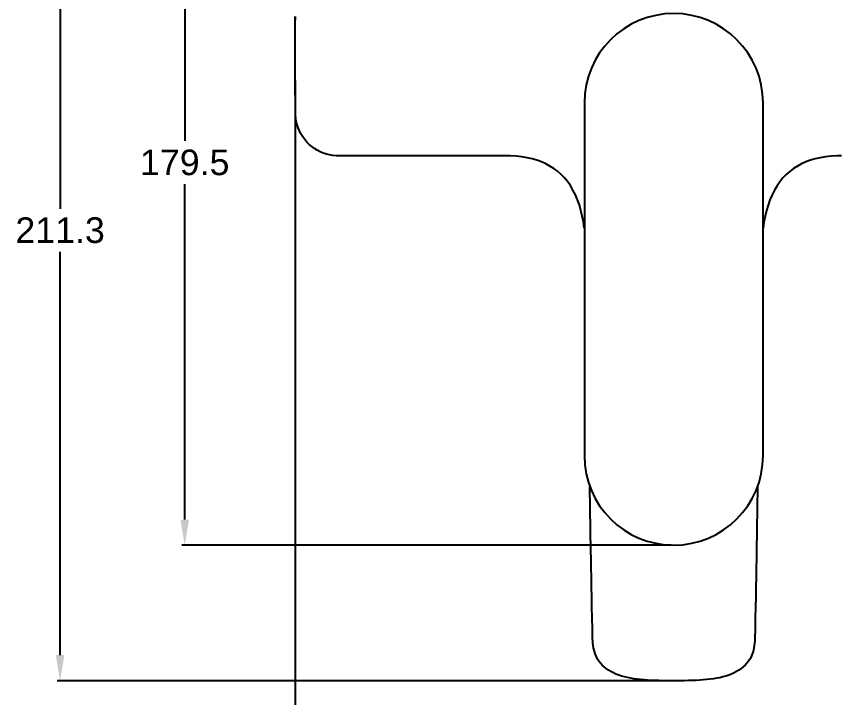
# Model space of a CAD drawing. Header units: millimetres. Extents: x 5859 to 6700, y -2125 to -1530.
# Drawn here: x 5961.9 to 6155.4, y -1982.6 to -1822.9 of the extents above; entities that cross this region are included whole.
import ezdxf

# ---------------------------------------------------------------- set-up
doc = ezdxf.new("R2010")
doc.units = ezdxf.units.MM
doc.layers.add('5', color=2, linetype='Continuous', lineweight=9)
doc.styles.get("Standard").update_dxf_attribs({"font": 'arial.ttf'})
doc.dimstyles.new('A4', dxfattribs={"dimtxt": 4, "dimasz": 3.5, "dimexe": 0.7, "dimexo": 0.625, "dimgap": 0.5, "dimtad": 1, "dimdec": 1, "dimdsep": 46, "dimtxsty": 'Standard', "dimcen": 2.5, "dimclrd": 5, "dimclre": 5, "dimclrt": 7, "dimadec": 3, "dimazin": 2, "dimtfac": 1, "dimtdec": 1, "dimtmove": 0, "dimatfit": 3, "dimfxl": 1.25, "dimarcsym": 0})

# ---------------------------------------------------------------- blocks, each defined once
blk = doc.blocks.new('*D29')
at = {"layer": '5', "color": 3, "lineweight": -2, "transparency": 16777216}
for p, q in [((6013.56, -1767.38), (5971.41, -1767.38)), ((5972.11, -1773.38), (5972.11, -1867.97)), ((5972.11, -1972.7), (5972.11, -1878.11)), ((6116.48, -1978.7), (5971.41, -1978.7))]:
    blk.add_line(p, q, dxfattribs=at)
at = {"layer": '5', "color": 3, "transparency": 16777216}
for points in [[(5971.11, -1773.38), (5973.11, -1773.38), (5972.11, -1767.38)], [(5971.11, -1972.7), (5973.11, -1972.7), (5972.11, -1978.7)]]:
    blk.add_solid(points, dxfattribs=at)
at = {"layer": '5', "color": 4, "transparency": 16777216, "insert": (5972.11, -1873.04), "char_height": 6, "attachment_point": 5}
blk.add_mtext('211.3', dxfattribs=at)
blk = doc.blocks.new('*D30')
at = {"layer": '5', "color": 3, "lineweight": -2, "transparency": 16777216}
for p, q in [((6013.56, -1767.38), (6000.64, -1767.38)), ((6001.34, -1773.38), (6001.34, -1852.07)), ((6001.34, -1940.9), (6001.34, -1862.2)), ((6115.39, -1946.9), (6000.64, -1946.9))]:
    blk.add_line(p, q, dxfattribs=at)
at = {"layer": '5', "color": 3, "transparency": 16777216}
for points in [[(6000.34, -1773.38), (6002.34, -1773.38), (6001.34, -1767.38)], [(6000.34, -1940.9), (6002.34, -1940.9), (6001.34, -1946.9)]]:
    blk.add_solid(points, dxfattribs=at)
at = {"layer": '5', "color": 4, "transparency": 16777216, "insert": (6001.34, -1857.14), "char_height": 6, "attachment_point": 5}
blk.add_mtext('179.5', dxfattribs=at)
blk = doc.blocks.new('*D31')
at = {"layer": '5', "color": 3, "lineweight": -2, "transparency": 16777216}
for p, q in [((6027.25, -1837.91), (6027.25, -2012.34)), ((6204.75, -1842.03), (6204.75, -2012.34)), ((6033.25, -2011.64), (6104.14, -2011.64)), ((6198.75, -2011.64), (6127.87, -2011.64))]:
    blk.add_line(p, q, dxfattribs=at)
at = {"layer": '5', "color": 3, "transparency": 16777216}
for points in [[(6033.25, -2010.64), (6033.25, -2012.64), (6027.25, -2011.64)], [(6198.75, -2010.64), (6198.75, -2012.64), (6204.75, -2011.64)]]:
    blk.add_solid(points, dxfattribs=at)
at = {"layer": '5', "color": 4, "transparency": 16777216, "insert": (6116, -2011.64), "char_height": 6, "attachment_point": 5}
blk.add_mtext('177.5', dxfattribs=at)

msp = doc.modelspace()

# ---------------------------------------------------------------- linework, layer by layer
at = {"color": 7, "linetype": 'Continuous'}
for p, q in [((6027.21, -1822.88), (6027.21, -1822.88)), ((6027.21, -1822.88), (6027.21, -1823.75)), ((6027.31, -1845.58), (6027.29, -1842.75)), ((6095.06, -1843.13), (6095.06, -1925.94)), ((6136.97, -1925.94), (6136.97, -1843.13)), ((6038.32, -1855.55), (6037.24, -1855.54)), ((6039.46, -1855.55), (6038.32, -1855.55)), ((6040.58, -1855.55), (6039.46, -1855.55)), ((6041.82, -1855.56), (6040.58, -1855.55)), ((6096.59, -1948.4), (6096.34, -1933.13)), ((6135.69, -1933.13), (6135.44, -1948.4)), ((6096.98, -1968.86), (6096.98, -1968.75)), ((6135.05, -1968.75), (6135.04, -1968.89))]:
    msp.add_line(p, q, dxfattribs=at)
for points in [[(6027.29, -1842.75), (6027.27, -1839.98), (6027.25, -1837.28), (6027.24, -1834.65), (6027.23, -1832.08), (6027.22, -1829.57), (6027.22, -1827.14), (6027.21, -1824.77), (6027.21, -1822.88)], [(6037.24, -1855.54), (6036.85, -1855.53), (6036.08, -1855.47), (6035.32, -1855.34), (6034.57, -1855.16), (6033.83, -1854.92), (6033.11, -1854.62), (6032.42, -1854.26), (6031.76, -1853.85), (6031.13, -1853.39), (6030.54, -1852.88), (6029.98, -1852.33), (6029.48, -1851.73), (6029.01, -1851.1), (6028.6, -1850.43), (6028.25, -1849.73), (6027.94, -1849.01), (6027.7, -1848.26), (6027.51, -1847.5), (6027.39, -1846.73), (6027.32, -1845.95), (6027.31, -1845.58)], [(6076.67, -1855.56), (6054.91, -1855.56), (6053.3, -1855.56), (6051.67, -1855.56), (6041.82, -1855.56)], [(6095.06, -1872.57), (6095.05, -1872.47), (6094.84, -1871.06), (6094.58, -1869.69), (6094.26, -1868.36), (6093.88, -1867.08), (6093.44, -1865.86), (6092.95, -1864.69), (6092.39, -1863.59), (6091.77, -1862.55), (6091.1, -1861.6), (6090.37, -1860.72), (6089.59, -1859.92), (6088.77, -1859.19), (6087.9, -1858.54), (6086.97, -1857.95), (6086, -1857.44), (6084.98, -1856.99), (6083.91, -1856.6), (6082.79, -1856.27), (6081.61, -1856.01), (6080.37, -1855.8), (6079.06, -1855.66), (6077.68, -1855.58), (6076.67, -1855.56)], [(6155.36, -1855.56), (6154.31, -1855.58), (6152.94, -1855.66), (6151.62, -1855.81), (6150.38, -1856.01), (6149.21, -1856.28), (6148.08, -1856.61), (6147.01, -1857), (6146, -1857.45), (6145.03, -1857.97), (6144.1, -1858.56), (6143.23, -1859.21), (6142.41, -1859.94), (6141.63, -1860.75), (6140.91, -1861.63), (6140.24, -1862.58), (6139.62, -1863.62), (6139.07, -1864.72), (6138.57, -1865.89), (6138.14, -1867.12), (6137.76, -1868.4), (6137.45, -1869.73), (6137.18, -1871.1), (6136.97, -1872.51), (6136.97, -1872.57)], [(6096.98, -1968.75), (6096.93, -1966.49), (6096.88, -1963.92), (6096.83, -1961.43), (6096.78, -1959), (6096.74, -1956.66), (6096.7, -1954.38), (6096.66, -1952.18), (6096.62, -1950.05), (6096.59, -1948.4)], [(6135.44, -1948.4), (6135.41, -1950.08), (6135.37, -1952.21), (6135.33, -1954.41), (6135.29, -1956.69), (6135.24, -1959.04), (6135.2, -1961.46), (6135.14, -1963.96), (6135.09, -1966.53), (6135.05, -1968.75)], [(6116.01, -1978.7), (6115.38, -1978.7), (6114.41, -1978.7), (6113.46, -1978.69), (6112.53, -1978.67), (6111.63, -1978.65), (6110.75, -1978.61), (6109.89, -1978.57), (6109.06, -1978.51), (6108.24, -1978.43), (6107.45, -1978.35), (6106.68, -1978.25), (6105.92, -1978.13), (6105.19, -1977.98), (6104.47, -1977.82), (6103.78, -1977.62), (6103.11, -1977.4), (6102.47, -1977.14), (6101.86, -1976.86), (6101.28, -1976.54), (6100.72, -1976.2), (6100.2, -1975.83), (6099.72, -1975.44), (6099.27, -1975.02), (6098.85, -1974.58), (6098.48, -1974.11), (6098.16, -1973.62), (6097.88, -1973.11), (6097.65, -1972.58), (6097.48, -1972.04), (6097.34, -1971.5), (6097.23, -1970.97), (6097.14, -1970.44), (6097.07, -1969.92), (6097.02, -1969.39), (6096.98, -1968.86)], [(6135.04, -1968.89), (6135.01, -1969.41), (6134.95, -1969.93), (6134.88, -1970.46), (6134.79, -1970.98), (6134.69, -1971.52), (6134.55, -1972.05), (6134.37, -1972.59), (6134.14, -1973.12), (6133.86, -1973.63), (6133.54, -1974.12), (6133.17, -1974.59), (6132.75, -1975.03), (6132.3, -1975.45), (6131.81, -1975.84), (6131.29, -1976.21), (6130.74, -1976.55), (6130.15, -1976.86), (6129.54, -1977.15), (6128.9, -1977.4), (6128.23, -1977.63), (6127.54, -1977.82), (6126.82, -1977.99), (6126.09, -1978.13), (6125.33, -1978.25), (6124.56, -1978.35), (6123.76, -1978.44), (6122.95, -1978.51), (6122.11, -1978.57), (6121.25, -1978.61), (6120.37, -1978.65), (6119.47, -1978.67), (6118.54, -1978.69), (6117.59, -1978.7), (6116.61, -1978.7), (6116.01, -1978.7)]]:
    msp.add_lwpolyline(points, dxfattribs=at)
for centre, start, end in [((6116.01, -1843.13), 0, 180), ((6116.01, -1925.94), 180, 0)]:
    msp.add_arc(centre, 20.95, start, end, dxfattribs=at)

# ---------------------------------------------------------------- dimensions: what is measured, and where the dimension line sits
at = {"layer": '5'}
for base, p1, picture, middle in [((5972.11, -1767.38), (6117.1, -1978.7), '*D29', (5972.11, -1873.04)), ((6001.34, -1767.38), (6116.01, -1946.9), '*D30', (6001.34, -1857.14))]:
    dim = msp.add_linear_dim(base=base, p1=p1, p2=(6014.18, -1767.38), angle=90, dimstyle='A4', override={"dimtxt": 6, "dimasz": 6, "dimgap": 2, "dimtad": 0, "dimtih": 1, "dimclrd": 3, "dimclre": 3, "dimclrt": 4}, dxfattribs=at)
    dim.commit()
    dim.dimension.update_dxf_attribs({"geometry": picture, "text_midpoint": middle})
dim = msp.add_linear_dim(base=(6204.75, -2011.64), p1=(6027.25, -1837.28), p2=(6204.75, -1841.4), dimstyle='A4', override={"dimtxt": 6, "dimasz": 6, "dimgap": 2, "dimtad": 0, "dimtih": 1, "dimclrd": 3, "dimclre": 3, "dimclrt": 4}, dxfattribs=at)
dim.commit()
dim.dimension.update_dxf_attribs({"geometry": '*D31', "text_midpoint": (6116, -2011.64)})

doc.saveas('drawing.dxf')
